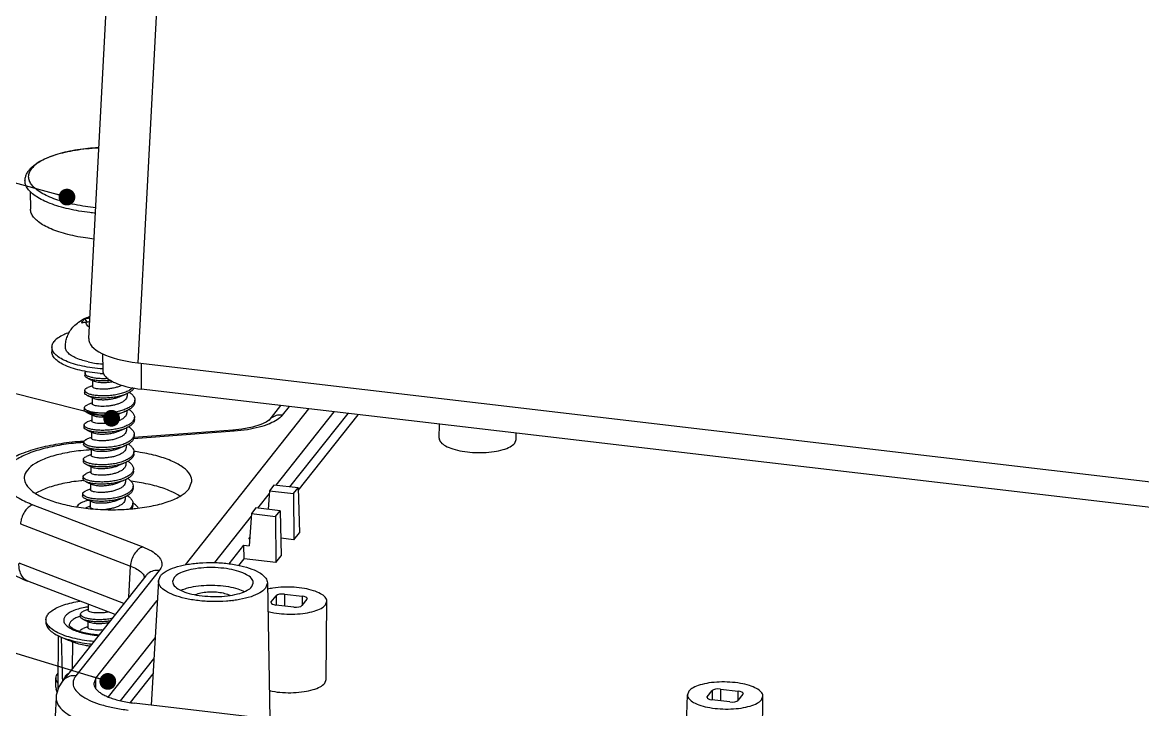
# Model space of a CAD drawing. Header units: millimetres. Extents: x 1338 to 1739, y -253 to 25.
# Drawn here: x 1405.3 to 1472, y -215.5 to -174.5 of the extents above; entities that cross this region are included whole.
import ezdxf

# ---------------------------------------------------------------- set-up
doc = ezdxf.new("R2010")
doc.units = ezdxf.units.MM
doc.layers.add('02___PRT_ALL_AXES', color=7, linetype='Continuous')
doc.layers.add('3_ALL_AXES', color=7, linetype='Continuous')
doc.layers.add('from', color=7, linetype='Continuous', lineweight=13)
doc.styles.get("Standard").update_dxf_attribs({"font": 'txt', "bigfont": 'gbcbig.shx'})
doc.dimstyles.new('ISO', dxfattribs={"dimscale": 0.6, "dimtxt": 2.5, "dimasz": 2.5, "dimexe": 1.25, "dimexo": 0.625, "dimtad": 0, "dimdsep": 46, "dimtxsty": 'Standard', "dimblk": 'OPEN', "dimcen": 0, "dimclrd": 4, "dimclre": 4, "dimadec": 0, "dimazin": 0, "dimtfac": 1, "dimtofl": 0, "dimtmove": 0, "dimatfit": 3, "dimfxl": 0, "dimarcsym": 0})

# ---------------------------------------------------------------- blocks, each defined once
blk = doc.blocks.new('_Open')
at = {"color": 0, "linetype": 'ByBlock', "lineweight": -2}
for p, q in [((-1, 0.167), (0, 0)), ((-1, -0.167), (0, 0)), ((0, 0), (-1, 0))]:
    blk.add_line(p, q, dxfattribs=at)
blk = doc.blocks.new('*u41')
at = {"color": 7, "linetype": 'Continuous'}
for p, q in [((-89.047, 50.274), (-87.228, 84.189)), ((-84.309, 82.727), (-86.128, 48.816)), ((-92.533, 59.039), (-92.514, 57.978)), ((-89.276, 51.424), (-89.166, 51.271)), ((-89.166, 51.271), (-89.149, 51.247)), ((-88.231, 49.369), (-88.213, 48.358)), ((-86.128, 48.816), (-19.693, 41.018)), ((-85.913, 48.79), (-85.928, 47.246)), ((-89.266, 48.197), (-89.269, 48.068)), ((-88.83, 47.45), (-89.091, 47.346)), ((-88.821, 47.454), (-88.83, 47.45)), ((-88.822, 47.77), (-88.73, 47.728)), ((-89.286, 47.17), (-89.289, 47.042)), ((-88.841, 46.743), (-88.749, 46.702)), ((-87.211, 46.798), (-87.122, 46.834)), ((-87.122, 46.834), (-86.87, 46.935)), ((-86.752, 46.855), (-86.791, 46.714)), ((-19.495, 39.448), (-85.928, 47.246)), ((-89.306, 46.143), (-89.309, 46.015)), ((-86.299, 46.47), (-86.297, 46.598)), ((-83.278, 36.776), (-75.924, 46.071)), ((-77.612, 46.27), (-78.315, 45.382)), ((-77.105, 46.21), (-77.512, 45.695)), ((-88.943, 45.771), (-89.121, 45.832)), ((-88.861, 45.717), (-88.769, 45.675)), ((-87.231, 45.771), (-87.142, 45.808)), ((-87.142, 45.808), (-86.89, 45.908)), ((-86.772, 45.829), (-86.811, 45.688)), ((-86.319, 45.444), (-86.317, 45.572)), ((-74.435, 45.897), (-77.898, 41.518)), ((-77.051, 41.419), (-73.587, 45.797)), ((-76.556, 41.211), (-72.984, 45.726)), ((-89.326, 45.117), (-89.329, 44.988)), ((-87.251, 44.745), (-87.162, 44.781)), ((-87.162, 44.781), (-86.91, 44.881)), ((-86.792, 44.802), (-86.831, 44.661)), ((-80.371, 44.74), (-86.374, 44.291)), ((-80.464, 44.804), (-86.351, 44.363)), ((-79.916, 44.863), (-80.464, 44.804)), ((-80.371, 44.74), (-80.464, 44.804)), ((-78.315, 45.382), (-78.318, 45.378)), ((-68.158, 44.332), (-68.135, 45.157)), ((-89.324, 44.141), (-89.538, 44.125)), ((-89.344, 44.068), (-89.445, 44.061)), ((-89.346, 44.09), (-89.349, 43.962)), ((-88.881, 44.69), (-88.789, 44.648)), ((-86.339, 44.417), (-86.337, 44.545)), ((-63.657, 44.026), (-63.572, 44.243)), ((-63.572, 44.243), (-63.568, 44.621)), ((-88.901, 43.663), (-88.809, 43.622)), ((-87.271, 43.718), (-87.182, 43.754)), ((-87.182, 43.754), (-86.93, 43.855)), ((-86.812, 43.775), (-86.851, 43.635)), ((-86.359, 43.39), (-86.357, 43.519)), ((-89.366, 43.063), (-89.368, 42.935)), ((-87.202, 42.728), (-86.95, 42.828)), ((-88.93, 42.317), (-89.191, 42.213)), ((-88.92, 42.32), (-88.93, 42.317)), ((-88.921, 42.637), (-88.829, 42.595)), ((-87.291, 42.692), (-87.202, 42.728)), ((-86.379, 42.364), (-86.377, 42.492)), ((-89.386, 42.037), (-89.388, 41.908)), ((-88.941, 41.61), (-88.849, 41.568)), ((-86.852, 41.722), (-86.891, 41.581)), ((-86.399, 41.337), (-86.396, 41.465)), ((-83.075, 41.288), (-82.891, 41.732)), ((-78.005, 41.531), (-78.274, 41.19)), ((-76.56, 41.361), (-78.005, 41.531)), ((-89.406, 41.01), (-89.408, 40.882)), ((-88.95, 41.29), (-89.211, 41.186)), ((-88.94, 41.294), (-88.95, 41.29)), ((-87.242, 40.674), (-86.989, 40.775)), ((-78.285, 41.03), (-78.977, 40.155)), ((-78.274, 41.19), (-78.346, 40.081)), ((-78.274, 41.19), (-76.83, 41.021)), ((-76.83, 41.021), (-76.56, 41.361)), ((-76.83, 41.021), (-76.812, 38.268)), ((-76.56, 41.361), (-76.488, 38.678)), ((-92.376, 40.355), (-85.828, 37.842)), ((-88.97, 40.263), (-89.231, 40.159)), ((-88.96, 40.267), (-88.97, 40.263)), ((-88.961, 40.583), (-88.869, 40.542)), ((-87.331, 40.638), (-87.242, 40.674)), ((-86.871, 40.695), (-86.911, 40.555)), ((-86.419, 40.31), (-86.416, 40.439)), ((-79.083, 40.168), (-79.353, 39.827)), ((-77.639, 39.998), (-79.083, 40.168)), ((-79.363, 39.667), (-81.549, 36.904)), ((-79.353, 39.827), (-79.478, 37.897)), ((-79.353, 39.827), (-77.909, 39.657)), ((-77.909, 39.657), (-77.639, 39.998)), ((-77.909, 39.657), (-77.891, 36.905)), ((-77.639, 39.998), (-77.567, 37.315)), ((-93.108, 39.208), (-86.56, 36.695)), ((-79.498, 38.325), (-79.446, 38.391)), ((-79.451, 38.32), (-79.498, 38.325)), ((-76.812, 38.268), (-77.595, 38.36)), ((-76.812, 38.268), (-76.488, 38.678)), ((-80.677, 36.835), (-79.806, 37.936)), ((-79.787, 37.127), (-79.806, 37.936)), ((-79.806, 37.936), (-79.478, 37.897)), ((-86.946, 34.471), (-93.2, 36.871)), ((-80.096, 36.736), (-79.787, 37.127)), ((-77.891, 36.905), (-79.787, 37.127)), ((-77.891, 36.905), (-77.567, 37.315)), ((-85.639, 36.123), (-90.614, 29.834)), ((-84.837, 36.436), (-89.811, 30.148)), ((-86.654, 34.84), (-86.56, 36.695)), ((-84.892, 35.821), (-84.773, 36.11)), ((-87.477, 33.8), (-92.666, 35.792)), ((-84.892, 35.822), (-85.314, 28.402)), ((-83.962, 36.015), (-84.051, 35.772)), ((-79.326, 35.471), (-79.237, 35.679)), ((-78.394, 35.695), (-78.515, 35.376)), ((-78.394, 35.696), (-78.248, 27.572)), ((-78.163, 34.555), (-77.866, 34.93)), ((-77.866, 34.93), (-77.874, 34.373)), ((-77.373, 35.021), (-77.383, 34.314)), ((-77.373, 35.021), (-76.314, 34.897)), ((-76.314, 34.897), (-76.332, 34.34)), ((-76.022, 34.753), (-76.037, 34.715)), ((-89.089, 34.104), (-89.35, 34)), ((-89.08, 34.107), (-89.089, 34.104)), ((-88.623, 30.019), (-84.959, 34.65)), ((-78.178, 34.517), (-78.163, 34.555)), ((-78.163, 34.517), (-78.164, 34.487)), ((-76.827, 34.249), (-77.886, 34.374)), ((-76.037, 34.715), (-76.334, 34.34)), ((-74.934, 34.381), (-74.85, 34.594)), ((-74.897, 29.927), (-74.85, 34.594)), ((-89.545, 33.824), (-89.548, 33.695)), ((-89.1, 33.397), (-89.008, 33.355)), ((-89.565, 32.797), (-89.565, 32.787)), ((-89.109, 33.077), (-89.37, 32.973)), ((-89.099, 33.081), (-89.109, 33.077)), ((-85.085, 32.434), (-87.883, 28.897)), ((-87.143, 28.661), (-85.157, 31.172)), ((-86.564, 28.56), (-85.208, 30.275)), ((-88.623, 30.019), (-88.745, 29.694)), ((-88.612, 29.38), (-88.623, 30.019)), ((-74.982, 29.71), (-74.897, 29.927)), ((-90.993, 28.868), (-91.118, 26.534)), ((-53.49, 24.666), (-53.364, 29.024)), ((-53.281, 29.232), (-53.364, 29.024)), ((-52.193, 28.859), (-52.178, 28.898)), ((-52.178, 28.898), (-51.881, 29.273)), ((-52.178, 28.898), (-52.178, 28.829)), ((-50.841, 28.592), (-51.901, 28.716)), ((-51.881, 29.273), (-51.888, 28.716)), ((-51.388, 29.364), (-51.397, 28.657)), ((-51.388, 29.364), (-50.329, 29.239)), ((-50.052, 29.058), (-50.349, 28.683)), ((-50.346, 28.683), (-50.329, 29.239)), ((-50.037, 29.095), (-50.052, 29.058)), ((-48.949, 28.723), (-48.865, 28.937)), ((-48.912, 24.27), (-48.865, 28.937)), ((-19.903, 20.724), (-86.336, 28.522))]:
    blk.add_line(p, q, dxfattribs=at)
for points in [[(-89.081, 47.885), (-88.959, 47.831), (-88.822, 47.77)], [(-89.101, 46.858), (-88.979, 46.805), (-88.841, 46.743)], [(-88.845, 46.425), (-88.983, 46.37), (-89.111, 46.319)], [(-89.121, 45.832), (-88.999, 45.778), (-88.861, 45.717)], [(-89.14, 44.805), (-89.019, 44.751), (-88.881, 44.69)], [(-88.865, 45.399), (-89.003, 45.343), (-89.131, 45.293)], [(-78.318, 45.378), (-78.325, 45.372), (-78.464, 45.277), (-78.783, 45.131), (-79.276, 44.983), (-79.916, 44.863)], [(-88.88, 44.374), (-89.019, 44.318), (-89.151, 44.266)], [(-89.16, 43.778), (-89.039, 43.725), (-88.901, 43.663)], [(-89.18, 42.752), (-89.059, 42.698), (-88.921, 42.637)], [(-88.905, 43.345), (-89.043, 43.29), (-89.171, 43.239)], [(-89.2, 41.725), (-89.079, 41.671), (-88.941, 41.61)], [(-87.311, 41.665), (-87.222, 41.701), (-87.088, 41.754), (-86.969, 41.802)], [(-89.22, 40.699), (-89.098, 40.645), (-88.961, 40.583)], [(-89.359, 33.512), (-89.238, 33.458), (-89.1, 33.397)], [(-90.614, 29.834), (-90.826, 29.501), (-90.98, 29.005), (-90.993, 28.865)]]:
    blk.add_lwpolyline(points, dxfattribs=at)
for centre, radius, start, end in [((-87.805, 48.277), 13.384, 93.26408, 93.6157), ((-87.798, 48.159), 13.502, 92.7137, 93.26371), ((-88.834, 49.99), 1.501, 97.10342, 107.14973), ((-88.552, 50.733), 0.88, 119.28865, 122.06447), ((-89.023, 49.751), 1.501, 97.10342, 107.14973), ((-88.502, 45.622), 5.662, 94.97807, 97.16084), ((-86.711, 46.631), 0.418, 332.05168, 338.15847), ((-89.044, 46.27), 0.309, 226.13719, 227.82832), ((-79.697, 48.586), 3.688, 292.53927, 293.48613), ((-86.758, 44.582), 0.426, 330.57952, 338.24575), ((-88.24, 27.979), 16.127, 94.28407, 94.58521), ((-86.72, 43.53), 0.364, 339.48364, 340.39192), ((-88.228, 29.541), 12.309, 95.04534, 95.37933), ((-86.785, 41.486), 0.391, 336.25537, 338.30565), ((-87.898, 51.74), 11.668, 260.59038, 260.77559), ((-89.442, 40.076), 0.345, 141.66658, 153.9162), ((-88.418, 38.137), 2.571, 106.70759, 107.16751), ((-88.361, 37.944), 2.772, 104.41675, 106.69256), ((-87.154, 38.999), 1.622, 61.20526, 62.87739), ((-86.163, 35.922), 0.457, 12.0169, 21.39758), ((-81.357, 41.906), 7.324, 276.97276, 277.45035), ((-89.284, 33.947), 0.306, 226.06218, 227.09096), ((-89.442, 32.799), 0.121, 180.68015, 186.16271)]:
    blk.add_arc(centre, radius, start, end, dxfattribs=at)
for centre, major_axis, ratio, start_param, end_param in [((-85.046, 50.179), (4.001, -0.077), 0.358525, 3.129088, 4.445543), ((-77.481, 34.885), (0.4, -0.008), 0.358663, 1.304755, 2.875476), ((-76.422, 34.761), (0.4, -0.008), 0.358635, -0.001166, 1.304594), ((-77.778, 34.51), (0.4, -0.008), 0.358635, -3.134668, -1.836998), ((-76.719, 34.386), (0.4, -0.008), 0.358663, -1.836837, -0.266117), ((-51.496, 29.227), (0.4, -0.008), 0.358663, 1.304755, 2.875476), ((-51.793, 28.852), (0.4, -0.008), 0.358635, -3.134668, -1.836998), ((-50.437, 29.103), (0.4, -0.008), 0.358635, -0.001166, 1.304594), ((-50.734, 28.728), (0.4, -0.008), 0.358663, -1.836837, -0.266117)]:
    blk.add_ellipse(centre, major_axis=major_axis, ratio=ratio, start_param=start_param, end_param=end_param, dxfattribs=at)
for points, start_tangent, end_tangent in [([(-92.478, 60.45), (-92.325, 60.588), (-91.959, 60.836), (-91.515, 61.051), (-91.007, 61.234), (-90.443, 61.385), (-89.832, 61.504), (-89.184, 61.591), (-88.508, 61.643), (-88.437, 61.647)], (0.704535, 0.709669), (0.998895, 0.047006)), ([(-88.649, 61.634), (-89.244, 61.583), (-89.88, 61.494), (-90.473, 61.375), (-91.012, 61.227), (-91.485, 61.053), (-91.885, 60.856), (-92.205, 60.64), (-92.437, 60.41)], (-0.998009, -0.063076), (-0.62042, -0.78427)), ([(-92.841, 59.74), (-92.803, 59.931), (-92.723, 60.124), (-92.596, 60.318)], (0.09471, 0.995505), (0.62042, 0.78427)), ([(-92.568, 59.646), (-92.578, 59.671), (-92.625, 59.921), (-92.578, 60.168), (-92.437, 60.41)], (-0.386051, 0.922477), (0.62042, 0.78427)), ([(-92.596, 60.318), (-92.478, 60.45)], (0.62042, 0.78427), (0.704535, 0.709669)), ([(-88.646, 57.745), (-88.975, 57.779), (-89.628, 57.873), (-90.247, 57.996), (-90.819, 58.146), (-91.334, 58.321), (-91.786, 58.517), (-92.164, 58.732), (-92.464, 58.961), (-92.679, 59.201), (-92.807, 59.448), (-92.844, 59.697), (-92.841, 59.74)], (-0.995695, 0.092693), (0.096149, 0.995367)), ([(-88.629, 58.071), (-89.243, 58.145), (-89.879, 58.255), (-90.472, 58.394), (-91.011, 58.56), (-91.484, 58.75), (-91.885, 58.96), (-92.204, 59.187), (-92.437, 59.425), (-92.568, 59.646)], (-0.995473, 0.095041), (-0.386051, 0.922477)), ([(-88.729, 56.203), (-89.231, 56.265), (-89.849, 56.372), (-90.424, 56.507), (-90.947, 56.669), (-91.407, 56.853), (-91.795, 57.057), (-92.105, 57.277), (-92.331, 57.508), (-92.468, 57.747), (-92.514, 57.978)], (-0.994748, 0.102353), (-0.018639, 0.999826)), ([(-89.405, 51.309), (-89.349, 51.368), (-89.276, 51.424)], (0.62042, 0.78427), (0.825467, 0.56445)), ([(-89.465, 51.185), (-89.444, 51.248), (-89.405, 51.309)], (0.200205, 0.979754), (0.62042, 0.78427)), ([(-89.013, 50.951), (-89.09, 51.007), (-89.185, 51.122), (-89.208, 51.241)], (-0.838759, 0.544503), (0.105057, 0.994466)), ([(-89.266, 48.197), (-89.265, 48.209), (-89.217, 48.289), (-89.199, 48.304)], (-0.018311, 0.999832), (0.78294, 0.622097)), ([(-89.232, 48.113), (-89.242, 48.127), (-89.266, 48.197)], (-0.633738, 0.773548), (-0.018311, 0.999832)), ([(-87.888, 47.878), (-88.204, 47.87), (-88.506, 47.886), (-88.771, 47.923), (-88.989, 47.979), (-89.149, 48.049), (-89.232, 48.113)], (-0.998078, -0.061978), (-0.633738, 0.773548)), ([(-88.213, 48.358), (-88.115, 48.085), (-87.811, 47.808), (-87.322, 47.566), (-86.68, 47.374), (-85.928, 47.246)], (0.023989, -0.999712), (0.993182, -0.116571)), ([(-89.081, 47.885), (-89.101, 47.894), (-89.22, 47.971), (-89.268, 48.053), (-89.268, 48.068)], (-0.917128, 0.398594), (0.06112, 0.99813)), ([(-87.723, 47.763), (-87.756, 47.76), (-88.085, 47.742), (-88.398, 47.749), (-88.68, 47.779), (-88.918, 47.829), (-89.081, 47.885)], (-0.994865, -0.101213), (-0.917128, 0.398594)), ([(-87.063, 47.486), (-87.214, 47.416), (-87.438, 47.342), (-87.681, 47.288), (-87.931, 47.256), (-88.171, 47.244), (-88.392, 47.253), (-88.575, 47.277), (-88.712, 47.315), (-88.797, 47.362), (-88.821, 47.409)], (-0.882229, -0.47082), (-0.03032, 0.99954)), ([(-88.73, 47.727), (-88.704, 47.718), (-88.568, 47.68), (-88.386, 47.655), (-88.166, 47.647), (-87.926, 47.658), (-87.675, 47.691), (-87.605, 47.704)], (0.925032, -0.37989), (0.98084, 0.194817)), ([(-89.101, 46.859), (-89.185, 46.902), (-89.271, 46.982), (-89.288, 47.042)], (-0.913869, 0.40601), (-0.022017, 0.999758)), ([(-89.285, 47.17), (-89.279, 47.205), (-89.211, 47.283), (-89.091, 47.346)], (0.004523, 0.99999), (0.931215, 0.36447)), ([(-89.247, 47.08), (-89.276, 47.124), (-89.285, 47.17)], (-0.694316, 0.719671), (0.004523, 0.99999)), ([(-86.425, 47.328), (-86.557, 47.222), (-86.775, 47.102), (-87.042, 47.002), (-87.343, 46.925), (-87.666, 46.873), (-87.994, 46.846), (-88.312, 46.845), (-88.604, 46.868), (-88.858, 46.911), (-89.06, 46.971), (-89.202, 47.044), (-89.247, 47.08)], (-0.712793, -0.701375), (-0.694316, 0.719671)), ([(-86.87, 46.935), (-86.981, 46.894), (-87.278, 46.811), (-87.599, 46.753), (-87.929, 46.721), (-88.253, 46.715), (-88.553, 46.733), (-88.817, 46.773), (-89.031, 46.831), (-89.101, 46.859)], (-0.930358, -0.366653), (-0.913869, 0.40601)), ([(-88.75, 46.701), (-88.724, 46.691), (-88.587, 46.653), (-88.404, 46.628), (-88.183, 46.62), (-87.943, 46.632), (-87.693, 46.664), (-87.45, 46.718), (-87.226, 46.792), (-87.211, 46.798)], (0.924898, -0.380216), (0.925611, 0.378477)), ([(-86.336, 47.312), (-86.37, 47.264), (-86.516, 47.124), (-86.723, 47), (-86.87, 46.935)], (-0.519247, -0.854624), (-0.930358, -0.366653)), ([(-86.628, 47.058), (-86.585, 47.03), (-86.422, 46.889), (-86.325, 46.74), (-86.297, 46.598)], (0.843449, -0.53721), (-0.01651, -0.999864)), ([(-89.258, 46.047), (-89.304, 46.123), (-89.305, 46.143)], (-0.72076, 0.693185), (0.06257, 0.998041)), ([(-89.305, 46.143), (-89.284, 46.205), (-89.192, 46.281), (-89.111, 46.319)], (0.06257, 0.998041), (0.928928, 0.370261)), ([(-86.342, 46.435), (-86.455, 46.291), (-86.633, 46.159), (-86.866, 46.045), (-87.144, 45.951), (-87.453, 45.881), (-87.778, 45.836), (-88.105, 45.817), (-88.417, 45.823), (-88.7, 45.851), (-88.94, 45.9)], (-0.468127, -0.883661), (-0.966515, 0.25661)), ([(-88.587, 46.249), (-88.704, 46.278), (-88.787, 46.314), (-88.833, 46.355), (-88.841, 46.382)], (-0.982127, 0.188218), (-0.023342, 0.999728)), ([(-86.791, 46.714), (-86.875, 46.607), (-87.002, 46.506), (-87.167, 46.418), (-87.359, 46.345), (-87.57, 46.288), (-87.792, 46.248), (-88.014, 46.224), (-88.227, 46.218), (-88.422, 46.227), (-88.587, 46.249)], (-0.48031, -0.877099), (-0.982127, 0.188218)), ([(-86.299, 46.47), (-86.339, 46.316), (-86.449, 46.171), (-86.625, 46.038), (-86.857, 45.921), (-86.89, 45.908)], (-0.019104, -0.999817), (-0.930269, -0.366879)), ([(-86.297, 46.598), (-86.297, 46.587), (-86.323, 46.476)], (-0.01651, -0.999864), (-0.371388, -0.928478)), ([(-89.121, 45.832), (-89.131, 45.836), (-89.254, 45.912), (-89.307, 45.994), (-89.308, 46.015)], (-0.917304, 0.398187), (0.06257, 0.998041)), ([(-86.34, 45.455), (-86.408, 45.338), (-86.555, 45.197), (-86.764, 45.073), (-87.025, 44.967), (-87.323, 44.885), (-87.647, 44.827), (-87.978, 44.796), (-88.302, 44.791), (-88.603, 44.81), (-88.866, 44.85), (-89.078, 44.909), (-89.229, 44.981), (-89.289, 45.03)], (-0.356719, -0.934212), (-0.667846, 0.744299)), ([(-88.94, 45.9), (-89.128, 45.965), (-89.252, 46.041)], (-0.966515, 0.25661), (-0.740909, 0.671605)), ([(-86.89, 45.908), (-87.135, 45.826), (-87.445, 45.755), (-87.772, 45.709), (-88.101, 45.689), (-88.416, 45.694), (-88.701, 45.723), (-88.943, 45.771)], (-0.930269, -0.366879), (-0.966515, 0.25661)), ([(-86.811, 45.688), (-86.908, 45.568), (-87.059, 45.457), (-87.254, 45.363), (-87.477, 45.289), (-87.721, 45.235), (-87.971, 45.203), (-88.211, 45.191), (-88.432, 45.199), (-88.615, 45.224), (-88.751, 45.262), (-88.836, 45.309), (-88.861, 45.356)], (-0.48031, -0.877099), (-0.030311, 0.999541)), ([(-88.769, 45.675), (-88.716, 45.654), (-88.599, 45.625)], (0.909246, -0.416259), (0.982127, -0.188218)), ([(-88.599, 45.625), (-88.434, 45.603), (-88.239, 45.594), (-88.026, 45.6), (-87.804, 45.623), (-87.583, 45.664), (-87.371, 45.721), (-87.231, 45.771)], (0.982127, -0.188218), (0.925476, 0.378807)), ([(-86.32, 45.444), (-86.332, 45.359), (-86.411, 45.209), (-86.558, 45.069), (-86.767, 44.944), (-86.91, 44.881)], (-0.0207, -0.999786), (-0.930345, -0.366686)), ([(-86.645, 46.03), (-86.525, 45.943), (-86.389, 45.796), (-86.323, 45.642), (-86.317, 45.572)], (0.842701, -0.538381), (-0.0207, -0.999786)), ([(-86.317, 45.572), (-86.329, 45.488), (-86.34, 45.455)], (-0.0207, -0.999786), (-0.356719, -0.934212)), ([(-77.512, 45.695), (-77.876, 45.669), (-78.189, 45.509), (-78.314, 45.382)], (-0.993182, 0.116571), (-0.620617, -0.784114)), ([(-77.512, 45.695), (-77.819, 45.422), (-78.227, 45.203)], (-0.620678, -0.784066), (-0.917102, -0.398654)), ([(-89.14, 44.805), (-89.231, 44.853), (-89.314, 44.933), (-89.327, 44.988)], (-0.91394, 0.40585), (-0.015311, 0.999883)), ([(-89.325, 45.117), (-89.321, 45.145), (-89.259, 45.224), (-89.131, 45.293)], (-0.015311, 0.999883), (0.932065, 0.362292)), ([(-89.289, 45.03), (-89.311, 45.062), (-89.325, 45.117)], (-0.667846, 0.744299), (-0.015311, 0.999883)), ([(-86.91, 44.881), (-87.027, 44.839), (-87.326, 44.756), (-87.649, 44.699), (-87.981, 44.668), (-88.305, 44.662), (-88.605, 44.681), (-88.868, 44.722), (-89.08, 44.781), (-89.14, 44.805)], (-0.930345, -0.366686), (-0.91394, 0.40585)), ([(-88.79, 44.647), (-88.763, 44.638), (-88.627, 44.6), (-88.444, 44.575), (-88.223, 44.567), (-87.983, 44.579), (-87.733, 44.611), (-87.49, 44.665), (-87.266, 44.739), (-87.251, 44.745)], (0.924896, -0.380221), (0.925611, 0.378477)), ([(-86.668, 45.005), (-86.62, 44.973), (-86.458, 44.831), (-86.362, 44.68), (-86.337, 44.545)], (0.843533, -0.537077), (-0.015033, -0.999887)), ([(-78.283, 45.18), (-78.882, 44.98), (-79.59, 44.831), (-80.371, 44.74)], (-0.923564, -0.383444), (-0.997204, -0.074723)), ([(-89.538, 44.125), (-90.861, 43.97), (-92.095, 43.708), (-93.204, 43.327), (-94.071, 42.856), (-94.672, 42.325), (-95.041, 41.732), (-95.18, 41.112)], (-0.997205, -0.074708), (-0.047412, -0.998875)), ([(-89.445, 44.061), (-89.521, 44.123), (-89.537, 44.123)], (-0.576086, 0.817389), (-0.983775, -0.179406)), ([(-89.346, 44.09), (-89.314, 44.165), (-89.21, 44.24), (-89.151, 44.266)], (0.043111, 0.99907), (0.930021, 0.367507)), ([(-89.305, 44.001), (-89.346, 44.084), (-89.346, 44.09)], (-0.673412, 0.739268), (0.043111, 0.99907)), ([(-86.387, 44.372), (-86.506, 44.227), (-86.691, 44.096), (-86.931, 43.982), (-87.216, 43.889), (-87.531, 43.821), (-87.861, 43.779), (-88.19, 43.763), (-88.502, 43.772), (-88.782, 43.804), (-89.017, 43.856), (-89.194, 43.924), (-89.305, 44.001)], (-0.49018, -0.871621), (-0.673412, 0.739268)), ([(-86.831, 44.661), (-86.927, 44.541), (-87.077, 44.431), (-87.272, 44.337), (-87.495, 44.263), (-87.739, 44.209), (-87.988, 44.176), (-88.229, 44.165), (-88.45, 44.173), (-88.635, 44.198), (-88.771, 44.235), (-88.856, 44.282), (-88.881, 44.329)], (-0.48031, -0.877099), (-0.030215, 0.999543)), ([(-86.339, 44.417), (-86.34, 44.397), (-86.389, 44.244), (-86.509, 44.099), (-86.693, 43.967), (-86.93, 43.855)], (-0.015033, -0.999887), (-0.930403, -0.366538)), ([(-86.337, 44.545), (-86.338, 44.525), (-86.362, 44.424)], (-0.015033, -0.999887), (-0.369369, -0.929283)), ([(-68.158, 44.332), (-68.158, 44.314), (-68.057, 44.08), (-67.78, 43.864), (-67.344, 43.681), (-66.794, 43.548), (-66.161, 43.474), (-65.513, 43.466), (-64.885, 43.525), (-64.343, 43.644), (-63.92, 43.816), (-63.657, 44.026)], (-0.041027, -0.999158), (0.62042, 0.78427)), ([(-89.529, 44.054), (-90.671, 43.918), (-91.781, 43.685), (-92.72, 43.372), (-93.447, 42.992), (-93.932, 42.563), (-94.151, 42.102), (-94.097, 41.631), (-93.771, 41.169), (-93.188, 40.737), (-92.376, 40.355)], (-0.996799, -0.079948), (0.933588, -0.358349)), ([(-88.889, 43.628), (-89.512, 43.577), (-90.6, 43.406), (-91.524, 43.146), (-92.241, 42.81), (-92.703, 42.418)], (-0.998417, -0.056249), (-0.62042, -0.78427)), ([(-89.16, 43.779), (-89.196, 43.795), (-89.308, 43.873), (-89.348, 43.955), (-89.348, 43.962)], (-0.916566, 0.399883), (0.043111, 0.99907)), ([(-86.379, 43.403), (-86.468, 43.259), (-86.627, 43.122), (-86.845, 43), (-87.113, 42.898), (-87.417, 42.82), (-87.743, 42.767), (-88.074, 42.74), (-88.395, 42.739), (-88.691, 42.762), (-88.946, 42.806), (-89.148, 42.868), (-89.287, 42.942), (-89.325, 42.972)], (-0.350457, -0.936579), (-0.70639, 0.707823)), ([(-86.93, 43.855), (-86.934, 43.853), (-87.218, 43.761), (-87.533, 43.693), (-87.863, 43.651), (-88.192, 43.635), (-88.504, 43.644), (-88.785, 43.676), (-89.019, 43.728), (-89.16, 43.779)], (-0.930403, -0.366538), (-0.916566, 0.399883)), ([(-86.851, 43.635), (-86.947, 43.515), (-87.096, 43.405), (-87.29, 43.311), (-87.513, 43.237), (-87.757, 43.183), (-88.006, 43.15), (-88.247, 43.138), (-88.469, 43.146), (-88.655, 43.171), (-88.791, 43.208), (-88.876, 43.256), (-88.901, 43.302)], (-0.48031, -0.877099), (-0.030291, 0.999541)), ([(-88.81, 43.621), (-88.783, 43.611), (-88.647, 43.573), (-88.462, 43.548), (-88.241, 43.541), (-88.001, 43.552), (-87.751, 43.585), (-87.508, 43.639), (-87.284, 43.713), (-87.271, 43.718)], (0.924876, -0.380269), (0.925606, 0.378487)), ([(-86.684, 43.976), (-86.537, 43.865), (-86.413, 43.717), (-86.359, 43.563), (-86.357, 43.519)], (0.842096, -0.539328), (-0.024367, -0.999703)), ([(-86.357, 43.519), (-86.377, 43.408)], (-0.024367, -0.999703), (-0.335567, -0.942016)), ([(-82.891, 41.732), (-83, 42.146), (-83.391, 42.56), (-84.047, 42.936), (-84.919, 43.246), (-85.973, 43.478), (-86.342, 43.533)], (0.048156, 0.99884), (-0.991172, 0.132582)), ([(-89.18, 42.752), (-89.29, 42.813), (-89.36, 42.894), (-89.367, 42.935)], (-0.915565, 0.402171), (0.021381, 0.999771)), ([(-89.364, 43.063), (-89.356, 43.105), (-89.281, 43.183), (-89.171, 43.239)], (0.021381, 0.999771), (0.930235, 0.366963)), ([(-89.325, 42.972), (-89.358, 43.023), (-89.364, 43.063)], (-0.70639, 0.707823), (0.021381, 0.999771)), ([(-86.95, 42.828), (-87.115, 42.77), (-87.42, 42.691), (-87.745, 42.638), (-88.077, 42.612), (-88.398, 42.611), (-88.693, 42.634), (-88.948, 42.678), (-89.15, 42.739), (-89.18, 42.752)], (-0.930247, -0.366934), (-0.915565, 0.402171)), ([(-86.359, 43.39), (-86.38, 43.28), (-86.471, 43.131), (-86.629, 42.993), (-86.848, 42.871), (-86.95, 42.828)], (-0.024367, -0.999703), (-0.930247, -0.366934)), ([(-86.832, 42.749), (-86.833, 42.724), (-86.871, 42.608)], (-0.016132, -0.99987), (-0.48031, -0.877099)), ([(-86.708, 42.952), (-86.628, 42.897), (-86.476, 42.753), (-86.392, 42.6), (-86.377, 42.492)], (0.843756, -0.536727), (-0.014591, -0.999894)), ([(-92.703, 42.418), (-92.886, 41.994), (-92.888, 41.927)], (-0.62042, -0.78427), (0.030514, -0.999534)), ([(-89.386, 42.037), (-89.385, 42.045), (-89.341, 42.125), (-89.225, 42.198), (-89.191, 42.212)], (-0.008372, 0.999965), (0.931494, 0.363757)), ([(-86.401, 42.373), (-86.442, 42.294), (-86.573, 42.151), (-86.768, 42.021), (-87.017, 41.911), (-87.307, 41.823), (-87.626, 41.759), (-87.957, 41.721), (-88.285, 41.71), (-88.592, 41.723), (-88.866, 41.759), (-89.091, 41.814), (-89.258, 41.883), (-89.352, 41.955)], (-0.366027, -0.930604), (-0.625878, 0.779921)), ([(-86.871, 42.608), (-86.967, 42.488), (-87.117, 42.378), (-87.311, 42.284), (-87.535, 42.21), (-87.779, 42.156), (-88.028, 42.123), (-88.269, 42.111), (-88.49, 42.119), (-88.675, 42.144), (-88.811, 42.182), (-88.896, 42.229), (-88.921, 42.276)], (-0.48031, -0.877099), (-0.030214, 0.999543)), ([(-88.83, 42.594), (-88.803, 42.584), (-88.667, 42.547), (-88.481, 42.522), (-88.259, 42.514), (-88.018, 42.526), (-87.77, 42.558), (-87.526, 42.613), (-87.302, 42.687), (-87.291, 42.692)], (0.924893, -0.380228), (0.925602, 0.378499)), ([(-86.379, 42.364), (-86.383, 42.317), (-86.444, 42.165), (-86.576, 42.022), (-86.77, 41.893), (-86.969, 41.801)], (-0.014591, -0.999894), (-0.930472, -0.366364)), ([(-86.377, 42.492), (-86.381, 42.445), (-86.401, 42.373)], (-0.014591, -0.999894), (-0.366027, -0.930604)), ([(-92.888, 41.927), (-92.778, 41.561), (-92.387, 41.147), (-91.732, 40.771), (-90.859, 40.461), (-89.805, 40.229)], (0.030514, -0.999534), (0.986545, -0.163493)), ([(-89.382, 41.795), (-89.525, 41.781), (-90.598, 41.612), (-91.51, 41.356), (-92.194, 41.038)], (-0.995595, -0.093753), (-0.855793, -0.517318)), ([(-89.2, 41.726), (-89.26, 41.755), (-89.36, 41.834), (-89.388, 41.908)], (-0.914951, 0.403566), (-0.008372, 0.999965)), ([(-89.352, 41.955), (-89.357, 41.962), (-89.386, 42.037)], (-0.625878, 0.779921), (-0.008372, 0.999965)), ([(-86.969, 41.801), (-87.019, 41.783), (-87.31, 41.694), (-87.629, 41.631), (-87.96, 41.593), (-88.287, 41.581), (-88.595, 41.595), (-88.868, 41.63), (-89.093, 41.685), (-89.2, 41.726)], (-0.930472, -0.366364), (-0.914951, 0.403566)), ([(-86.891, 41.581), (-86.986, 41.462), (-87.136, 41.352), (-87.329, 41.258), (-87.553, 41.183), (-87.797, 41.129), (-88.046, 41.097), (-88.286, 41.085), (-88.509, 41.093), (-88.694, 41.118), (-88.831, 41.155), (-88.916, 41.202), (-88.941, 41.249)], (-0.48031, -0.877099), (-0.0303, 0.999541)), ([(-88.849, 41.567), (-88.823, 41.558), (-88.687, 41.52), (-88.502, 41.495), (-88.281, 41.487), (-88.04, 41.499), (-87.791, 41.532), (-87.547, 41.585), (-87.323, 41.66), (-87.311, 41.665)], (0.924876, -0.380269), (0.925606, 0.378488)), ([(-86.725, 41.923), (-86.551, 41.787), (-86.438, 41.638), (-86.397, 41.483), (-86.396, 41.465)], (0.842647, -0.538466), (-0.023376, -0.999727)), ([(-83.615, 40.869), (-84.132, 41.148), (-84.993, 41.454), (-86.033, 41.683), (-86.513, 41.752)], (-0.834408, 0.551148), (-0.992403, 0.123031)), ([(-86.396, 41.465), (-86.422, 41.342)], (-0.023376, -0.999727), (-0.369632, -0.929178)), ([(-89.22, 40.699), (-89.347, 40.773), (-89.405, 40.855), (-89.407, 40.882)], (-0.917414, 0.397935), (0.056393, 0.998409)), ([(-89.36, 40.915), (-89.403, 40.984), (-89.404, 41.01)], (-0.721413, 0.692505), (0.056393, 0.998409)), ([(-89.404, 41.01), (-89.388, 41.066), (-89.301, 41.143), (-89.211, 41.186)], (0.056393, 0.998409), (0.928938, 0.370236)), ([(-89.344, 40.902), (-89.36, 40.915)], (-0.765153, 0.643849), (-0.721413, 0.692505)), ([(-86.428, 41.329), (-86.531, 41.182), (-86.7, 41.046), (-86.928, 40.928), (-87.203, 40.83), (-87.511, 40.756), (-87.839, 40.707), (-88.17, 40.685), (-88.488, 40.688), (-88.777, 40.715), (-89.024, 40.762), (-89.216, 40.826), (-89.344, 40.902)], (-0.40264, -0.915358), (-0.765153, 0.643849)), ([(-86.989, 40.775), (-87.205, 40.701), (-87.514, 40.627), (-87.842, 40.579), (-88.173, 40.556), (-88.49, 40.56), (-88.78, 40.586), (-89.026, 40.634), (-89.219, 40.698), (-89.22, 40.699)], (-0.930225, -0.366988), (-0.917414, 0.397935)), ([(-86.399, 41.337), (-86.43, 41.201), (-86.533, 41.053), (-86.702, 40.918), (-86.93, 40.799), (-86.989, 40.775)], (-0.023376, -0.999727), (-0.930225, -0.366988)), ([(-86.747, 40.898), (-86.637, 40.82), (-86.497, 40.674), (-86.425, 40.521), (-86.417, 40.439)], (0.843355, -0.537357), (-0.01854, -0.999828)), ([(-86.407, 40.115), (-86.267, 40.13), (-85.179, 40.301), (-84.254, 40.561), (-83.537, 40.897), (-83.075, 41.288)], (0.995563, 0.094098), (0.62042, 0.78427)), ([(-92.376, 40.355), (-92.594, 40.239), (-92.793, 40.045), (-92.955, 39.792), (-93.063, 39.504), (-93.108, 39.208)], (-0.948529, -0.31669), (-0.039152, -0.999233)), ([(-89.768, 40.223), (-88.65, 40.094), (-87.44, 40.06), (-86.407, 40.115)], (0.987068, -0.160303), (0.995563, 0.094098)), ([(-89.177, 40.593), (-89.499, 40.46), (-89.713, 40.29)], (-0.955434, -0.295205), (-0.62042, -0.78427)), ([(-88.779, 40.107), (-88.851, 40.129), (-88.936, 40.176), (-88.961, 40.223)], (-0.965072, 0.261985), (-0.030558, 0.999533)), ([(-88.869, 40.541), (-88.843, 40.531), (-88.707, 40.494), (-88.521, 40.468), (-88.299, 40.461), (-88.058, 40.472), (-87.809, 40.505), (-87.565, 40.559), (-87.341, 40.634), (-87.331, 40.638)], (0.924895, -0.380223), (0.925601, 0.3785)), ([(-86.911, 40.555), (-87.006, 40.435), (-87.155, 40.326), (-87.347, 40.232), (-87.571, 40.157), (-87.816, 40.103), (-88.02, 40.074)], (-0.48031, -0.877099), (-0.994552, -0.104242)), ([(-86.44, 40.321), (-86.499, 40.215), (-86.603, 40.106)], (-0.35984, -0.933014), (-0.759691, -0.650284)), ([(-86.419, 40.31), (-86.428, 40.238), (-86.483, 40.114)], (-0.01854, -0.999828), (-0.543799, -0.839215)), ([(-86.417, 40.439), (-86.426, 40.366), (-86.44, 40.321)], (-0.01854, -0.999828), (-0.35984, -0.933014)), ([(-86.093, 40.162), (-86.148, 40.246), (-86.372, 40.421)], (-0.432457, 0.901655), (-0.876291, 0.481783)), ([(-95.29, 38.792), (-95.219, 38.111), (-94.929, 37.44), (-94.415, 36.819), (-93.675, 36.273), (-92.666, 35.792)], (-0.047412, -0.998875), (0.933588, -0.358349)), ([(-85.828, 37.842), (-86.099, 37.683), (-86.332, 37.411), (-86.494, 37.064), (-86.56, 36.695)], (-0.948529, -0.31669), (-0.039152, -0.999233)), ([(-85.828, 37.842), (-85.311, 37.599), (-84.939, 37.324), (-84.731, 37.029), (-84.697, 36.728), (-84.837, 36.436)], (0.933546, -0.358458), (-0.620162, -0.784474)), ([(-92.666, 35.793), (-92.79, 35.855), (-93.021, 36.095), (-93.163, 36.445), (-93.2, 36.871)], (-0.934039, 0.35717), (0.039152, 0.999233)), ([(-84.664, 36.224), (-84.439, 36.384), (-83.915, 36.615), (-83.237, 36.786), (-82.449, 36.886), (-81.607, 36.908), (-80.767, 36.851), (-79.987, 36.718), (-79.32, 36.519), (-78.811, 36.267), (-78.496, 35.979), (-78.394, 35.695)], (0.747036, 0.664784), (0.024503, -0.9997)), ([(-86.56, 36.695), (-86.171, 36.514), (-85.893, 36.309), (-85.737, 36.089)], (0.935707, -0.352777), (0.364786, -0.931091)), ([(-84.837, 36.436), (-85.201, 36.41), (-85.514, 36.25), (-85.639, 36.123)], (-0.993182, 0.116571), (-0.620837, -0.78394)), ([(-84.773, 36.11), (-84.664, 36.224)], (0.62042, 0.78427), (0.747036, 0.664784)), ([(-79.238, 35.679), (-79.237, 35.713), (-79.343, 35.958), (-79.634, 36.184), (-80.092, 36.377), (-80.669, 36.516), (-81.333, 36.594), (-82.014, 36.603), (-82.673, 36.541), (-83.242, 36.416), (-83.685, 36.235), (-83.962, 36.015)], (0.089239, 0.99601), (-0.62042, -0.78427)), ([(-82.922, 34.693), (-83.3, 34.768), (-83.967, 34.967), (-84.476, 35.219), (-84.792, 35.507), (-84.893, 35.811), (-84.892, 35.821)], (-0.985776, 0.168065), (0.05802, 0.998315)), ([(-84.051, 35.772), (-83.944, 35.528), (-83.653, 35.301), (-83.195, 35.109), (-82.618, 34.97), (-81.954, 34.892), (-81.273, 34.883), (-80.615, 34.945), (-80.046, 35.07), (-79.602, 35.251), (-79.326, 35.471)], (0.030402, -0.999538), (0.62042, 0.78427)), ([(-83.533, 35.259), (-83.223, 35.373), (-82.668, 35.495), (-82.025, 35.555), (-81.361, 35.547), (-80.712, 35.471), (-80.149, 35.335), (-79.775, 35.185)], (0.909618, 0.415446), (0.894763, -0.446542)), ([(-74.851, 34.594), (-74.851, 34.607), (-74.95, 34.836), (-75.222, 35.048), (-75.65, 35.228), (-76.189, 35.358), (-76.81, 35.431), (-77.446, 35.439), (-78.062, 35.381), (-78.389, 35.318)], (0.021132, 0.999777), (-0.973606, -0.228237)), ([(-82.691, 34.989), (-82.68, 34.995), (-82.367, 35.099), (-81.975, 35.156), (-81.538, 35.16), (-81.125, 35.112), (-80.768, 35.014), (-80.631, 34.953)], (0.896013, 0.444027), (0.878116, -0.478448)), ([(-78.515, 35.376), (-78.848, 35.102), (-79.372, 34.871), (-80.051, 34.7), (-80.407, 34.644)], (-0.62042, -0.78427), (-0.991556, -0.129681)), ([(-87.88, 33.953), (-87.934, 33.943), (-88.182, 33.91), (-88.423, 33.898), (-88.646, 33.906), (-88.834, 33.931), (-88.972, 33.969), (-89.056, 34.016), (-89.08, 34.063)], (-0.981428, -0.191833), (-0.031655, 0.999499)), ([(-80.468, 34.636), (-80.838, 34.6), (-81.68, 34.578), (-82.52, 34.635), (-82.922, 34.693)], (-0.992602, -0.121412), (-0.985776, 0.168065)), ([(-78.366, 33.989), (-78.011, 33.913), (-77.39, 33.84), (-76.754, 33.832), (-76.139, 33.889), (-75.607, 34.006), (-75.192, 34.175), (-74.934, 34.381)], (0.967431, -0.253135), (0.62042, 0.78427)), ([(-89.359, 33.512), (-89.373, 33.518), (-89.495, 33.595), (-89.546, 33.677), (-89.547, 33.695)], (-0.91737, 0.398036), (0.062859, 0.998022)), ([(-89.496, 33.727), (-89.544, 33.805), (-89.544, 33.824)], (-0.72001, 0.693964), (0.062859, 0.998022)), ([(-89.544, 33.824), (-89.522, 33.887), (-89.428, 33.963), (-89.35, 33.999)], (0.062859, 0.998022), (0.929033, 0.369998)), ([(-87.66, 33.567), (-87.682, 33.563), (-88.011, 33.517), (-88.341, 33.497), (-88.657, 33.503), (-88.943, 33.532), (-89.184, 33.581), (-89.371, 33.647), (-89.492, 33.723)], (-0.982586, -0.185808), (-0.732355, 0.680923)), ([(-87.775, 33.419), (-88.013, 33.389), (-88.344, 33.369), (-88.659, 33.375), (-88.945, 33.404), (-89.187, 33.453), (-89.359, 33.512)], (-0.987673, -0.156533), (-0.91737, 0.398036)), ([(-89.563, 32.797), (-89.56, 32.827), (-89.495, 32.906), (-89.37, 32.973)], (-0.011337, 0.999936), (0.931939, 0.362614)), ([(-88.201, 32.884), (-88.205, 32.884), (-88.445, 32.872), (-88.668, 32.88), (-88.856, 32.905), (-88.993, 32.943), (-89.076, 32.99), (-89.1, 33.036)], (-0.995884, -0.090638), (-0.032403, 0.999475)), ([(-89.009, 33.355), (-88.984, 33.345), (-88.846, 33.307), (-88.658, 33.282), (-88.435, 33.274), (-88.195, 33.286), (-87.946, 33.319), (-87.837, 33.341)], (0.925232, -0.379401), (0.977315, 0.211792)), ([(-89.811, 30.148), (-90.175, 30.122), (-90.488, 29.962), (-90.613, 29.835)], (-0.993182, 0.116571), (-0.62057, -0.784151)), ([(-89.811, 30.148), (-89.964, 29.84), (-89.946, 29.523), (-89.755, 29.211), (-89.4, 28.915), (-88.894, 28.647), (-88.257, 28.418), (-87.513, 28.235), (-86.693, 28.107)], (-0.620203, -0.784441), (0.993176, -0.116629)), ([(-88.745, 29.694), (-88.721, 29.56), (-88.642, 29.406), (-88.508, 29.257), (-88.321, 29.115), (-88.086, 28.981), (-87.806, 28.859), (-87.485, 28.75), (-87.129, 28.657), (-86.336, 28.522)], (0.019624, -0.999807), (0.993182, -0.116571)), ([(-78.28, 29.263), (-78.119, 29.232), (-77.486, 29.158), (-76.838, 29.15), (-76.21, 29.208), (-75.668, 29.328), (-75.246, 29.5), (-74.982, 29.71)], (0.978745, -0.205083), (0.62042, 0.78427)), ([(-48.865, 28.937), (-48.865, 28.95), (-48.965, 29.179), (-49.237, 29.39), (-49.665, 29.57), (-50.204, 29.7), (-50.825, 29.773), (-51.461, 29.781), (-52.076, 29.724), (-52.608, 29.607), (-53.023, 29.438), (-53.281, 29.232)], (0.021132, 0.999777), (-0.62042, -0.78427)), ([(-90.992, 28.865), (-90.955, 28.595), (-90.722, 28.216), (-90.288, 27.855), (-89.671, 27.528), (-88.893, 27.245), (-87.984, 27.019), (-86.98, 26.857)], (-0.042655, -0.99909), (0.992632, -0.121172)), ([(-53.364, 29.024), (-53.364, 29.006), (-53.265, 28.776), (-52.993, 28.565), (-52.565, 28.385), (-52.026, 28.255), (-51.405, 28.182), (-50.769, 28.174), (-50.153, 28.232), (-49.622, 28.349), (-49.207, 28.518), (-48.949, 28.723)], (-0.041052, -0.999157), (0.62042, 0.78427))]:
    blk.add_spline(points, degree=3, dxfattribs=dict(at, start_tangent=start_tangent, end_tangent=end_tangent))
at = {"layer": '02___PRT_ALL_AXES', "color": 7, "linetype": 'Continuous'}
for p, q in [((-91.594, 33.501), (-91.597, 33.34)), ((-89.549, 33.706), (-89.551, 33.706)), ((-90.67, 32.457), (-90.27, 32.279)), ((-90.022, 30.583), (-89.991, 32.161)), ((-90.896, 30.31), (-90.882, 30.309)), ((-90.882, 30.31), (-90.884, 30.02)), ((-91.014, 29.474), (-91.003, 30.022)), ((-91.014, 29.474), (-90.989, 29.331)), ((-90.884, 30.02), (-90.889, 29.297)), ((-90.929, 29.167), (-90.989, 29.331))]:
    blk.add_line(p, q, dxfattribs=at)
for centre, radius, start, end in [((-88.46, 36.532), 3.94, 253.36947, 253.54626), ((-88.446, 36.579), 3.989, 253.54674, 253.9517), ((-89.483, 35.396), 3.168, 243.79202, 246.07519)]:
    blk.add_arc(centre, radius, start, end, dxfattribs=at)
for major_axis, ratio, start_param, end_param in [((2.884, -0.034), 0.382214, 9.155779, 9.70493), ((2.883, -0.077), 0.33505, 2.86306, 2.877897)]:
    blk.add_ellipse((-88.119, 29.985), major_axis=major_axis, ratio=ratio, start_param=start_param, end_param=end_param, dxfattribs=at)
for points, start_tangent, end_tangent in [([(-91.463, 33.832), (-91.247, 34.034), (-90.932, 34.22), (-90.53, 34.382), (-90.053, 34.514), (-89.57, 34.606)], (0.62042, 0.78427), (0.988475, 0.151382)), ([(-89.077, 34.261), (-89.272, 34.229), (-89.671, 34.135), (-90.008, 34.014), (-90.27, 33.871), (-90.444, 33.713)], (-0.989557, -0.144141), (-0.62042, -0.78427)), ([(-91.573, 33.352), (-91.584, 33.397), (-91.593, 33.501)], (-0.291862, 0.956461), (0.020454, 0.999791)), ([(-91.593, 33.501), (-91.576, 33.618), (-91.463, 33.832)], (0.020454, 0.999791), (0.62042, 0.78427)), ([(-90.444, 33.713), (-90.529, 33.543), (-90.519, 33.368), (-90.414, 33.196), (-90.218, 33.032), (-89.939, 32.884), (-89.587, 32.757)], (-0.62042, -0.78427), (0.95817, -0.286201)), ([(-89.551, 33.706), (-89.749, 33.63), (-89.976, 33.507), (-90.129, 33.368)], (-0.949907, -0.312533), (-0.62042, -0.78427)), ([(-91.596, 33.34), (-91.587, 33.235), (-91.486, 33.014), (-91.282, 32.802), (-90.979, 32.604), (-90.882, 32.554)], (-0.020146, -0.999797), (0.897011, -0.442008)), ([(-88.741, 32.197), (-89.008, 32.225), (-89.586, 32.313), (-90.117, 32.435), (-90.586, 32.587), (-90.978, 32.765), (-91.28, 32.964), (-91.484, 33.176), (-91.573, 33.352)], (-0.996146, 0.087713), (-0.291862, 0.956461)), ([(-88.44, 32.581), (-88.824, 32.622), (-89.223, 32.694), (-89.568, 32.787), (-89.845, 32.893), (-90.041, 33), (-90.157, 33.092), (-90.204, 33.152), (-90.209, 33.162)], (-0.997092, 0.076211), (-0.369246, 0.929332)), ([(-90.129, 33.368), (-90.202, 33.221), (-90.208, 33.162)], (-0.62042, -0.78427), (0.003104, -0.999995)), ([(-89.549, 32.746), (-89.176, 32.656), (-88.722, 32.585), (-88.455, 32.559)], (0.961026, -0.276458), (0.997137, -0.075616)), ([(-90.864, 32.547), (-90.882, 30.31)], (-0.007962, -0.999968), (-0.007579, -0.999971)), ([(-90.768, 32.5), (-90.588, 32.426), (-90.119, 32.274), (-89.588, 32.152), (-89.011, 32.064), (-88.861, 32.048)], (0.913908, -0.405922), (0.994971, -0.100168)), ([(-90.596, 29.857), (-90.604, 30.118), (-90.635, 31.287), (-90.666, 32.455)], (-0.027697, 0.999616), (-0.025988, 0.999662)), ([(-89.991, 32.161), (-90.227, 32.26), (-90.271, 32.279)], (-0.928199, 0.372083), (-0.91437, 0.404879)), ([(-88.967, 31.913), (-89.235, 31.957), (-89.636, 32.048), (-89.991, 32.161)], (-0.989961, 0.141339), (-0.936265, 0.351295)), ([(-90.526, 29.947), (-90.456, 30.098), (-90.42, 30.148)], (0.297126, 0.954838), (0.620468, 0.784232)), ([(-90.42, 30.148), (-90.343, 30.23), (-90.259, 30.291)], (0.620468, 0.784232), (0.850323, 0.526262)), ([(-90.989, 29.331), (-90.97, 29.285), (-90.923, 29.207)], (0.339064, -0.940763), (0.57864, -0.815583))]:
    blk.add_spline(points, degree=3, dxfattribs=dict(at, start_tangent=start_tangent, end_tangent=end_tangent))
at = {"layer": '3_ALL_AXES', "color": 7, "linetype": 'Continuous'}
for p, q in [((-91.237, 49.761), (-91.242, 49.481)), ((-88.815, 47.767), (-88.822, 47.409)), ((-88.835, 46.74), (-88.842, 46.382)), ((-86.749, 46.988), (-86.752, 46.855)), ((-88.855, 45.714), (-88.861, 45.356)), ((-86.769, 45.965), (-86.772, 45.829)), ((-86.789, 44.934), (-86.792, 44.802)), ((-88.874, 44.687), (-88.881, 44.329)), ((-88.894, 43.66), (-88.901, 43.302)), ((-86.809, 43.912), (-86.812, 43.775)), ((-86.829, 42.882), (-86.832, 42.749)), ((-88.914, 42.634), (-88.921, 42.276)), ((-88.934, 41.607), (-88.941, 41.249)), ((-86.849, 41.857), (-86.852, 41.722)), ((-86.869, 40.831), (-86.871, 40.695)), ((-88.954, 40.58), (-88.961, 40.222)), ((-89.074, 34.413), (-89.08, 34.063)), ((-89.093, 33.394), (-89.1, 33.036))]:
    blk.add_line(p, q, dxfattribs=at)
for centre, radius, start, end in [((-88.288, 49.286), 2.387, 114.80701, 118.77743), ((-88.091, 48.802), 2.91, 107.79245, 109.0598), ((-87.822, 54.553), 5.815, 257.60684, 261.29854), ((-87.662, 55.591), 6.865, 261.29162, 265.33773), ((-87.591, 57.655), 9.498, 265.2892, 266.19452), ((-87.587, 57.719), 9.563, 266.19399, 266.6327)]:
    blk.add_arc(centre, radius, start, end, dxfattribs=at)
for points, start_tangent, end_tangent in [([(-89.29, 51.453), (-89.104, 51.53), (-89.041, 51.553)], (0.907525, 0.419997), (0.945157, 0.326616)), ([(-90.437, 49.731), (-90.417, 50.032), (-90.345, 50.326), (-90.223, 50.607), (-90.051, 50.866)], (-0.020792, 0.999784), (0.62042, 0.78427)), ([(-90.051, 50.866), (-89.799, 51.128), (-89.481, 51.353), (-89.437, 51.378)], (0.62042, 0.78427), (0.876264, 0.481831)), ([(-91.236, 49.761), (-91.223, 49.863), (-91.107, 50.089)], (0.017085, 0.999854), (0.62042, 0.78427)), ([(-90.219, 50.62), (-90.538, 50.493), (-90.876, 50.301), (-91.107, 50.089)], (-0.945681, -0.325096), (-0.62042, -0.78427)), ([(-88.371, 48.189), (-88.993, 48.262), (-89.573, 48.374), (-90.089, 48.521), (-90.527, 48.699), (-90.869, 48.902), (-91.104, 49.121), (-91.226, 49.351), (-91.241, 49.481)], (-0.996621, 0.082138), (0.017085, 0.999854)), ([(-91.175, 49.516), (-91.22, 49.631), (-91.236, 49.761)], (-0.467087, 0.884211), (0.017085, 0.999854)), ([(-88.215, 48.457), (-88.366, 48.469), (-88.988, 48.542), (-89.567, 48.654), (-90.084, 48.801), (-90.521, 48.979), (-90.863, 49.182), (-91.099, 49.401), (-91.175, 49.516)], (-0.997803, 0.066245), (-0.467087, 0.884211)), ([(-89.07, 48.873), (-89.405, 48.96), (-89.787, 49.097), (-90.09, 49.258), (-90.303, 49.435), (-90.417, 49.623), (-90.436, 49.731)], (-0.976551, 0.215286), (-0.024488, 0.9997))]:
    blk.add_spline(points, degree=3, dxfattribs=dict(at, start_tangent=start_tangent, end_tangent=end_tangent))
at = {"layer": 'from'}
for points in [[(-90.343, 58.703), (-113.471, 64.987)], [(-87.683, 45.512), (-113.025, 51.998)], [(-87.909, 29.817), (-113.067, 37.495)]]:
    blk.add_leader(points, dimstyle='ISO', override={"dimscale": 1, "dimasz": 1, "dimexo": 0.125, "dimadec": 2, "dimazin": 2, "dimldrblk": 'Dot'}, dxfattribs=at)

msp = doc.modelspace()

# ---------------------------------------------------------------- block references
msp.add_blockref('*u41', (1498.256, -243.64))

doc.saveas('drawing.dxf')
